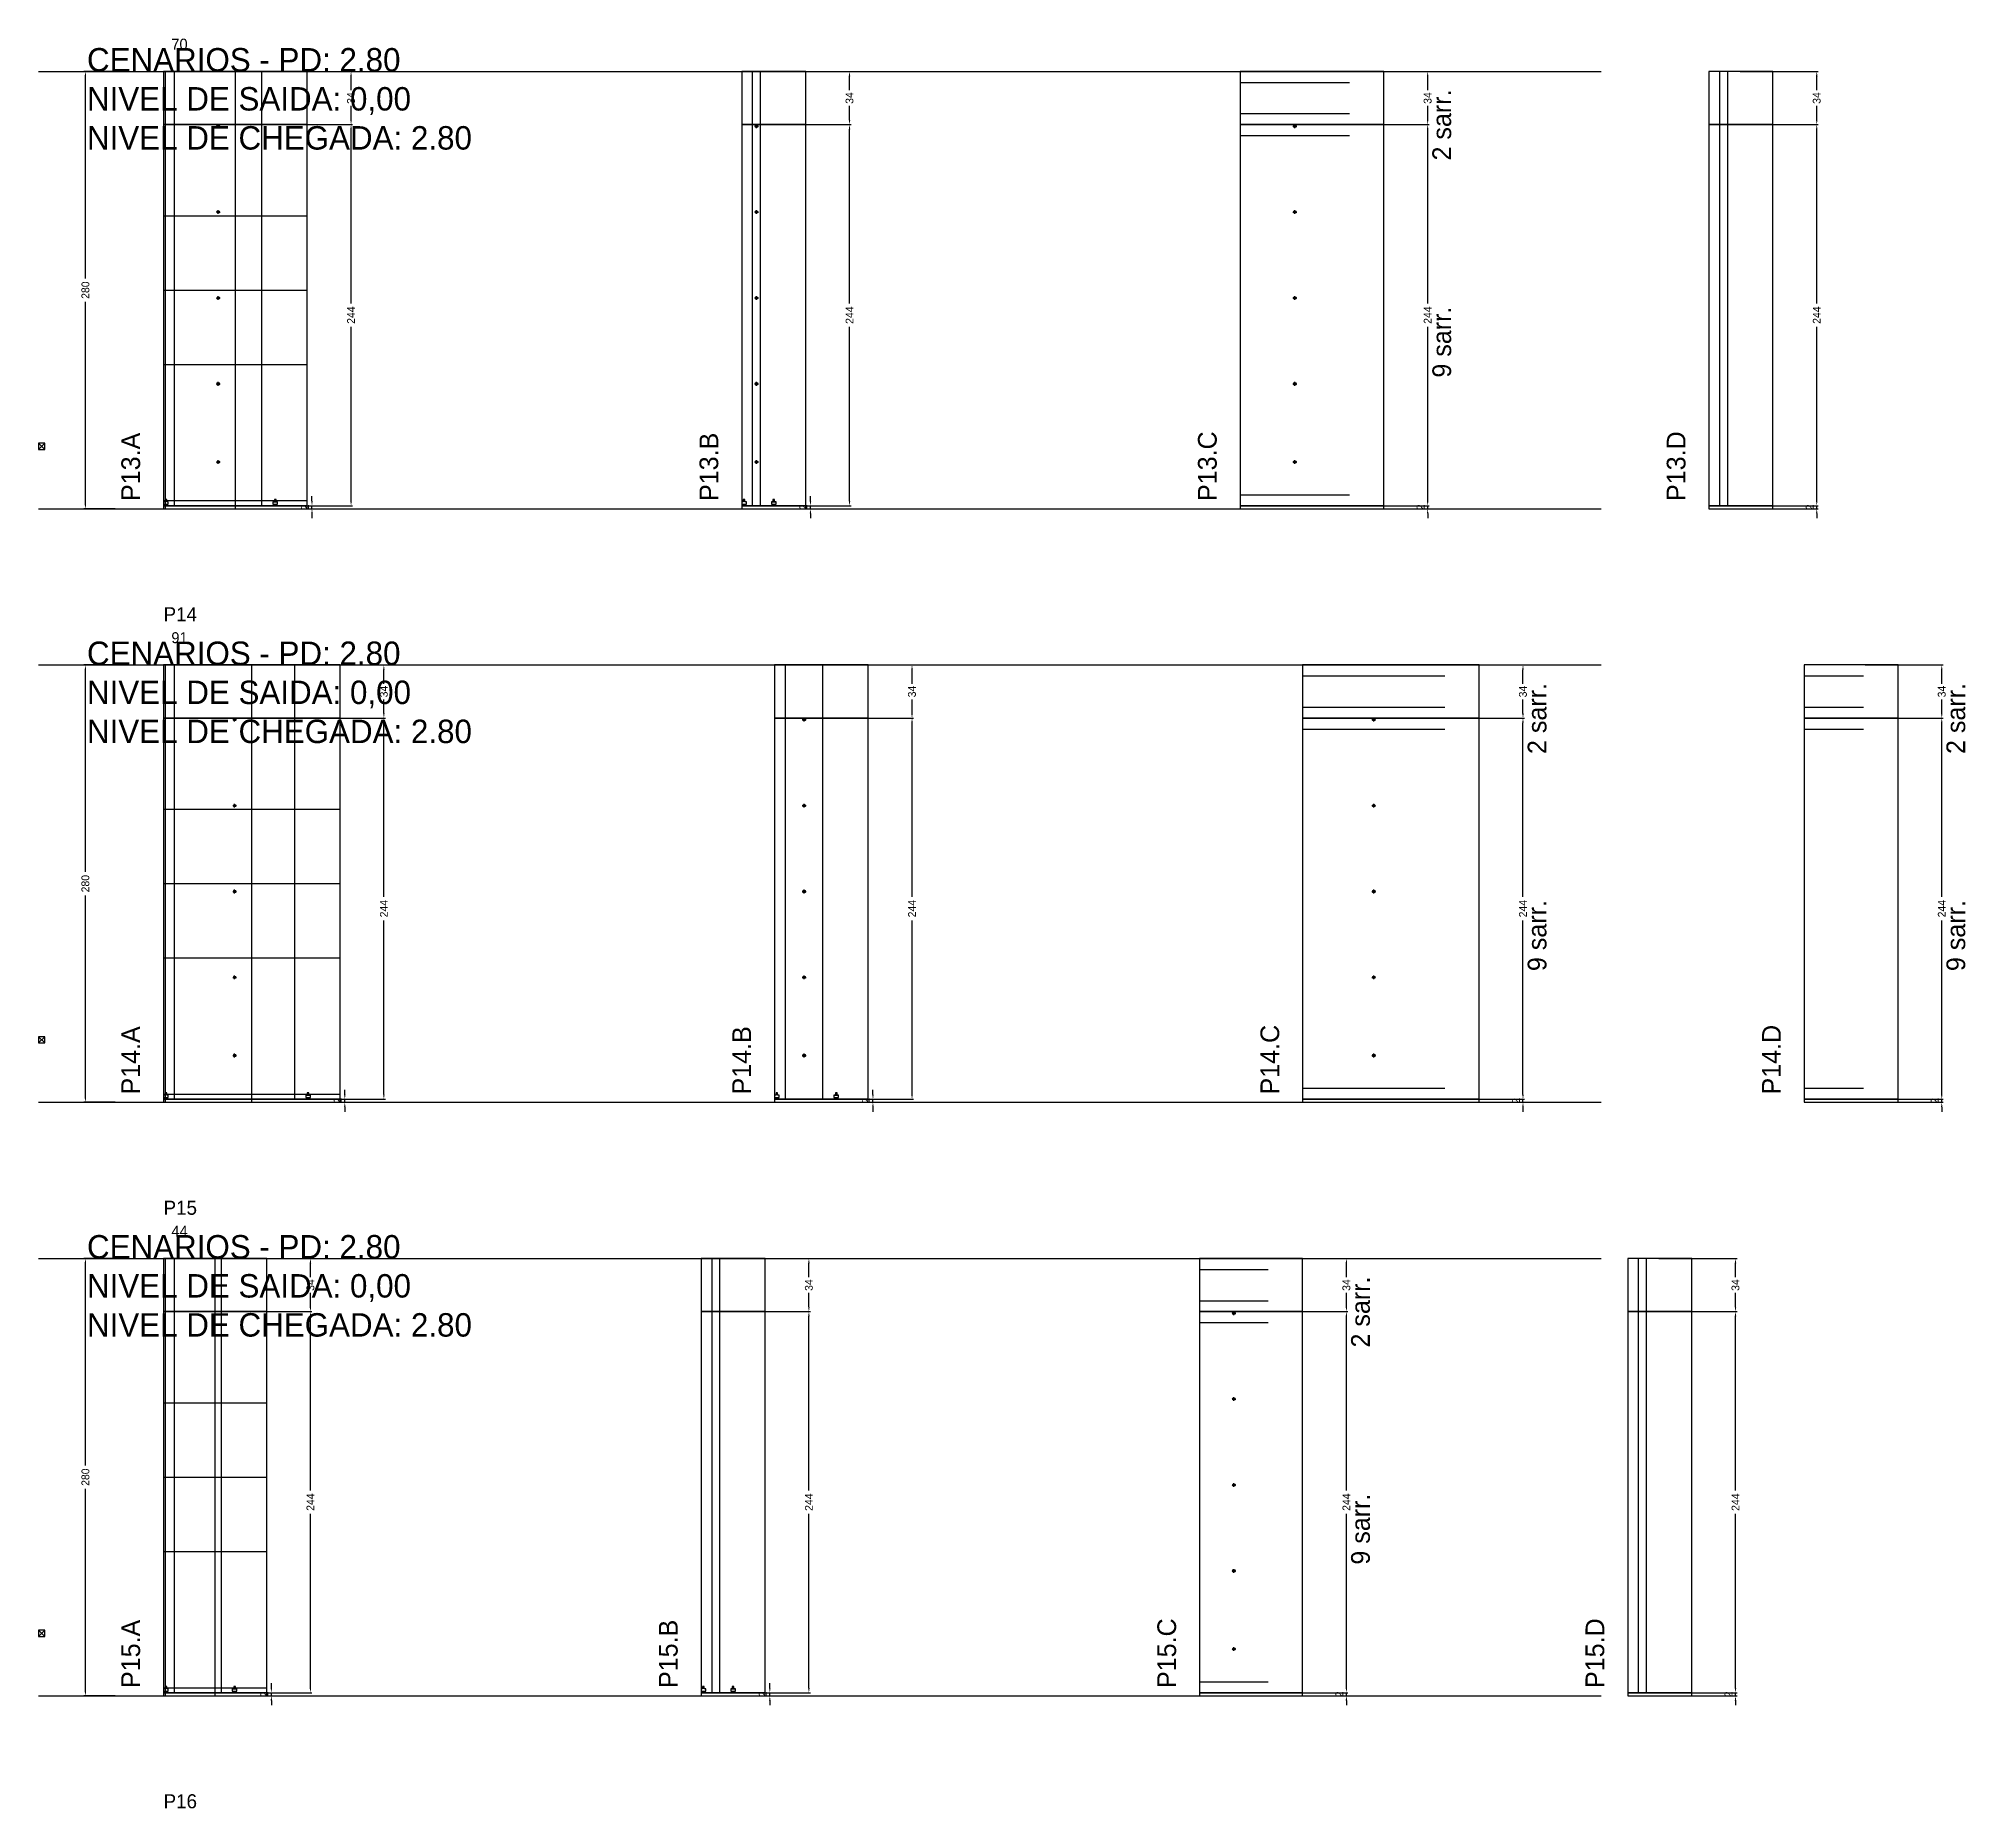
# Model space of a CAD drawing. Header units: centimetres. Extents: x -10500 to 4102, y -9886 to 295.
# Drawn here: x -7000 to -5767, y -5772 to -4639 of the extents above; entities that cross this region are included whole.
import ezdxf

# ---------------------------------------------------------------- set-up
doc = ezdxf.new("R2010")
doc.units = ezdxf.units.CM
doc.linetypes.add('DASHED', pattern=[2, -2])
for name, color, linetype in [('CHAPA', 140, 'Continuous'), ('COTA', 241, 'Continuous'), ('COTAS FURACAO', 16, 'Continuous'), ('Madeira', 30, 'Continuous'), ('MEIO_PONT', 160, 'Continuous'), ('NOMENCLATURA', 7, 'Continuous'), ('Nível', 160, 'Continuous'), ('Painéis', 200, 'Continuous'), ('Perfil Metálico', 150, 'Continuous'), ('SARR_2.2x7', 40, 'Continuous'), ('SARRAFO DE PRESSAO', 200, 'Continuous'), ('texto', 7, 'Continuous'), ('TEXTO_GERAL', 7, 'Continuous')]:
    doc.layers.add(name, color=color, linetype=linetype)
doc.dimstyles.new('PAINEL-NOVA', dxfattribs={"dimtxt": 5, "dimasz": 3, "dimexe": 1, "dimexo": 1, "dimgap": 1, "dimtad": 1, "dimcen": 2.5, "dimazin": 3, "dimtfac": 1, "dimtmove": 0, "dimatfit": 3})

# ---------------------------------------------------------------- blocks, each defined once
blk = doc.blocks.new('_CLOSEDFILLED')
at = {"color": 0, "linetype": 'BYBLOCK'}
blk.add_solid([(-1, 0.16), (0, 0), (-1, -0.16)], dxfattribs=at)
blk = doc.blocks.new('*D313')
for p, q in [((-6951, -4660), (-6971, -4660)), ((-6970, -4792.5), (-6970, -4663)), ((-6970, -4937), (-6970, -4807.5)), ((-6951, -4940), (-6971, -4940))]:
    blk.add_line(p, q)
at = {"layer": 'Defpoints'}
for p in [(-6950, -4660), (-6970, -4940), (-6950, -4940)]:
    blk.add_point(p, dxfattribs=at)
at = {"layer": 'COTA', "xscale": 3, "yscale": 3}
for p, rotation in [((-6970, -4660), 90), ((-6970, -4940), 270)]:
    blk.add_blockref('_CLOSEDFILLED', p, dxfattribs=dict(at, rotation=rotation))
at = {"layer": 'COTA', "insert": (-6970, -4800), "char_height": 5, "attachment_point": 5, "rotation": 90}
blk.add_mtext('280', dxfattribs=at)
blk = doc.blocks.new('MULDURA')
at = {"layer": 'Paineis'}
for p, q in [((0, 0), (4, 4)), ((4, 0), (0, 4))]:
    blk.add_line(p, q, dxfattribs=at)
blk.add_lwpolyline([(0, 0), (4, 0), (4, 4), (0, 4)], close=True, dxfattribs=at)
blk = doc.blocks.new('*D315')
for p, q in [((-6849, -4694), (-6799, -4694)), ((-6800, -4808.5), (-6800, -4697)), ((-6800, -4935), (-6800, -4823.5)), ((-6849, -4938), (-6799, -4938))]:
    blk.add_line(p, q)
at = {"layer": 'Defpoints'}
for p in [(-6850, -4694), (-6850, -4938), (-6800, -4938)]:
    blk.add_point(p, dxfattribs=at)
at = {"layer": 'COTA', "xscale": 3, "yscale": 3}
for p, rotation in [((-6800, -4694), 90), ((-6800, -4938), 270)]:
    blk.add_blockref('_CLOSEDFILLED', p, dxfattribs=dict(at, rotation=rotation))
at = {"layer": 'COTA', "insert": (-6800, -4816), "char_height": 5, "attachment_point": 5, "rotation": 90}
blk.add_mtext('244', dxfattribs=at)
blk = doc.blocks.new('*D316')
for p, q in [((-6849, -4660), (-6799, -4660)), ((-6800, -4672), (-6800, -4663)), ((-6800, -4691), (-6800, -4682)), ((-6849, -4694), (-6799, -4694))]:
    blk.add_line(p, q)
at = {"layer": 'Defpoints'}
for p in [(-6850, -4660), (-6850, -4694), (-6800, -4694)]:
    blk.add_point(p, dxfattribs=at)
at = {"layer": 'COTA', "xscale": 3, "yscale": 3}
for p, rotation in [((-6800, -4660), 90), ((-6800, -4694), 270)]:
    blk.add_blockref('_CLOSEDFILLED', p, dxfattribs=dict(at, rotation=rotation))
at = {"layer": 'COTA', "insert": (-6800, -4677), "char_height": 5, "attachment_point": 5, "rotation": 90}
blk.add_mtext('34', dxfattribs=at)
blk = doc.blocks.new('SLIPTEE')
at = {"layer": 'Paineis'}
blk.add_lwpolyline([(0, 0), (3, 0), (3, 1.5), (2, 1.5), (2, 3), (1, 3), (1, 1.5), (0, 1.5)], close=True, dxfattribs=at)
blk = doc.blocks.new('SLIPTDD')
at = {"layer": 'Paineis'}
blk.add_line((0, 1.5), (3, 1.5), dxfattribs=at)
blk.add_lwpolyline([(0, 0), (3, 0), (3, 1.5), (2, 1.5), (2, 3), (1, 3), (1, 1.5), (0, 1.5)], close=True, dxfattribs=at)
blk = doc.blocks.new('furacao')
at = {"layer": 'COTAS FURACAO'}
for p, q in [((-1.2, 0), (1.2, 0)), ((0, -1.2), (0, 1.2))]:
    blk.add_line(p, q, dxfattribs=at)
blk.add_circle((0, 0), 0.8, dxfattribs=at)
blk = doc.blocks.new('*D318')
for p, q in [((-6530, -4694), (-6480, -4694)), ((-6481, -4808.5), (-6481, -4697)), ((-6481, -4935), (-6481, -4823.5)), ((-6530, -4938), (-6480, -4938))]:
    blk.add_line(p, q)
at = {"layer": 'Defpoints'}
for p in [(-6531, -4694), (-6531, -4938), (-6481, -4938)]:
    blk.add_point(p, dxfattribs=at)
at = {"layer": 'COTA', "xscale": 3, "yscale": 3}
for p, rotation in [((-6481, -4694), 90), ((-6481, -4938), 270)]:
    blk.add_blockref('_CLOSEDFILLED', p, dxfattribs=dict(at, rotation=rotation))
at = {"layer": 'COTA', "insert": (-6481, -4816), "char_height": 5, "attachment_point": 5, "rotation": 90}
blk.add_mtext('244', dxfattribs=at)
blk = doc.blocks.new('*D319')
for p, q in [((-6530, -4660), (-6480, -4660)), ((-6481, -4672), (-6481, -4663)), ((-6481, -4691), (-6481, -4682)), ((-6530, -4694), (-6480, -4694))]:
    blk.add_line(p, q)
at = {"layer": 'Defpoints'}
for p in [(-6531, -4660), (-6531, -4694), (-6481, -4694)]:
    blk.add_point(p, dxfattribs=at)
at = {"layer": 'COTA', "xscale": 3, "yscale": 3}
for p, rotation in [((-6481, -4660), 90), ((-6481, -4694), 270)]:
    blk.add_blockref('_CLOSEDFILLED', p, dxfattribs=dict(at, rotation=rotation))
at = {"layer": 'COTA', "insert": (-6481, -4677), "char_height": 5, "attachment_point": 5, "rotation": 90}
blk.add_mtext('34', dxfattribs=at)
blk = doc.blocks.new('*D321')
for p, q in [((-6160, -4694), (-6110, -4694)), ((-6111, -4808.5), (-6111, -4697)), ((-6111, -4935), (-6111, -4823.5)), ((-6160, -4938), (-6110, -4938))]:
    blk.add_line(p, q)
at = {"layer": 'Defpoints'}
for p in [(-6161, -4694), (-6161, -4938), (-6111, -4938)]:
    blk.add_point(p, dxfattribs=at)
at = {"layer": 'COTA', "xscale": 3, "yscale": 3}
for p, rotation in [((-6111, -4694), 90), ((-6111, -4938), 270)]:
    blk.add_blockref('_CLOSEDFILLED', p, dxfattribs=dict(at, rotation=rotation))
at = {"layer": 'COTA', "insert": (-6111, -4816), "char_height": 5, "attachment_point": 5, "rotation": 90}
blk.add_mtext('244', dxfattribs=at)
blk = doc.blocks.new('*D322')
for p, q in [((-6160, -4660), (-6110, -4660)), ((-6111, -4672), (-6111, -4663)), ((-6111, -4691), (-6111, -4682)), ((-6160, -4694), (-6110, -4694))]:
    blk.add_line(p, q)
at = {"layer": 'Defpoints'}
for p in [(-6161, -4660), (-6161, -4694), (-6111, -4694)]:
    blk.add_point(p, dxfattribs=at)
at = {"layer": 'COTA', "xscale": 3, "yscale": 3}
for p, rotation in [((-6111, -4660), 90), ((-6111, -4694), 270)]:
    blk.add_blockref('_CLOSEDFILLED', p, dxfattribs=dict(at, rotation=rotation))
at = {"layer": 'COTA', "insert": (-6111, -4677), "char_height": 5, "attachment_point": 5, "rotation": 90}
blk.add_mtext('34', dxfattribs=at)
blk = doc.blocks.new('*D324')
for p, q in [((-5911, -4694), (-5861, -4694)), ((-5862, -4808.5), (-5862, -4697)), ((-5862, -4935), (-5862, -4823.5)), ((-5911, -4938), (-5861, -4938))]:
    blk.add_line(p, q)
at = {"layer": 'Defpoints'}
for p in [(-5912, -4694), (-5912, -4938), (-5862, -4938)]:
    blk.add_point(p, dxfattribs=at)
at = {"layer": 'COTA', "xscale": 3, "yscale": 3}
for p, rotation in [((-5862, -4694), 90), ((-5862, -4938), 270)]:
    blk.add_blockref('_CLOSEDFILLED', p, dxfattribs=dict(at, rotation=rotation))
at = {"layer": 'COTA', "insert": (-5862, -4816), "char_height": 5, "attachment_point": 5, "rotation": 90}
blk.add_mtext('244', dxfattribs=at)
blk = doc.blocks.new('*D325')
for p, q in [((-5911, -4660), (-5861, -4660)), ((-5862, -4672), (-5862, -4663)), ((-5862, -4691), (-5862, -4682)), ((-5911, -4694), (-5861, -4694))]:
    blk.add_line(p, q)
at = {"layer": 'Defpoints'}
for p in [(-5912, -4660), (-5912, -4694), (-5862, -4694)]:
    blk.add_point(p, dxfattribs=at)
at = {"layer": 'COTA', "xscale": 3, "yscale": 3}
for p, rotation in [((-5862, -4660), 90), ((-5862, -4694), 270)]:
    blk.add_blockref('_CLOSEDFILLED', p, dxfattribs=dict(at, rotation=rotation))
at = {"layer": 'COTA', "insert": (-5862, -4677), "char_height": 5, "attachment_point": 5, "rotation": 90}
blk.add_mtext('34', dxfattribs=at)
blk = doc.blocks.new('*D339')
for p, q in [((-6951, -5040), (-6971, -5040)), ((-6970, -5172.5), (-6970, -5043)), ((-6970, -5317), (-6970, -5187.5)), ((-6951, -5320), (-6971, -5320))]:
    blk.add_line(p, q)
at = {"layer": 'Defpoints'}
for p in [(-6950, -5040), (-6970, -5320), (-6950, -5320)]:
    blk.add_point(p, dxfattribs=at)
at = {"layer": 'COTA', "xscale": 3, "yscale": 3}
for p, rotation in [((-6970, -5040), 90), ((-6970, -5320), 270)]:
    blk.add_blockref('_CLOSEDFILLED', p, dxfattribs=dict(at, rotation=rotation))
at = {"layer": 'COTA', "insert": (-6970, -5180), "char_height": 5, "attachment_point": 5, "rotation": 90}
blk.add_mtext('280', dxfattribs=at)
blk = doc.blocks.new('*D341')
for p, q in [((-6828, -5074), (-6778, -5074)), ((-6779, -5188.5), (-6779, -5077)), ((-6779, -5315), (-6779, -5203.5)), ((-6828, -5318), (-6778, -5318))]:
    blk.add_line(p, q)
at = {"layer": 'Defpoints'}
for p in [(-6829, -5074), (-6829, -5318), (-6779, -5318)]:
    blk.add_point(p, dxfattribs=at)
at = {"layer": 'COTA', "xscale": 3, "yscale": 3}
for p, rotation in [((-6779, -5074), 90), ((-6779, -5318), 270)]:
    blk.add_blockref('_CLOSEDFILLED', p, dxfattribs=dict(at, rotation=rotation))
at = {"layer": 'COTA', "insert": (-6779, -5196), "char_height": 5, "attachment_point": 5, "rotation": 90}
blk.add_mtext('244', dxfattribs=at)
blk = doc.blocks.new('*D342')
for p, q in [((-6828, -5040), (-6778, -5040)), ((-6779, -5052), (-6779, -5043)), ((-6779, -5071), (-6779, -5062)), ((-6828, -5074), (-6778, -5074))]:
    blk.add_line(p, q)
at = {"layer": 'Defpoints'}
for p in [(-6829, -5040), (-6829, -5074), (-6779, -5074)]:
    blk.add_point(p, dxfattribs=at)
at = {"layer": 'COTA', "xscale": 3, "yscale": 3}
for p, rotation in [((-6779, -5040), 90), ((-6779, -5074), 270)]:
    blk.add_blockref('_CLOSEDFILLED', p, dxfattribs=dict(at, rotation=rotation))
at = {"layer": 'COTA', "insert": (-6779, -5057), "char_height": 5, "attachment_point": 5, "rotation": 90}
blk.add_mtext('34', dxfattribs=at)
blk = doc.blocks.new('*D344')
for p, q in [((-6490, -5074), (-6440, -5074)), ((-6441, -5188.5), (-6441, -5077)), ((-6441, -5315), (-6441, -5203.5)), ((-6490, -5318), (-6440, -5318))]:
    blk.add_line(p, q)
at = {"layer": 'Defpoints'}
for p in [(-6491, -5074), (-6491, -5318), (-6441, -5318)]:
    blk.add_point(p, dxfattribs=at)
at = {"layer": 'COTA', "xscale": 3, "yscale": 3}
for p, rotation in [((-6441, -5074), 90), ((-6441, -5318), 270)]:
    blk.add_blockref('_CLOSEDFILLED', p, dxfattribs=dict(at, rotation=rotation))
at = {"layer": 'COTA', "insert": (-6441, -5196), "char_height": 5, "attachment_point": 5, "rotation": 90}
blk.add_mtext('244', dxfattribs=at)
blk = doc.blocks.new('*D345')
for p, q in [((-6490, -5040), (-6440, -5040)), ((-6441, -5052), (-6441, -5043)), ((-6441, -5071), (-6441, -5062)), ((-6490, -5074), (-6440, -5074))]:
    blk.add_line(p, q)
at = {"layer": 'Defpoints'}
for p in [(-6491, -5040), (-6491, -5074), (-6441, -5074)]:
    blk.add_point(p, dxfattribs=at)
at = {"layer": 'COTA', "xscale": 3, "yscale": 3}
for p, rotation in [((-6441, -5040), 90), ((-6441, -5074), 270)]:
    blk.add_blockref('_CLOSEDFILLED', p, dxfattribs=dict(at, rotation=rotation))
at = {"layer": 'COTA', "insert": (-6441, -5057), "char_height": 5, "attachment_point": 5, "rotation": 90}
blk.add_mtext('34', dxfattribs=at)
blk = doc.blocks.new('*D347')
for p, q in [((-6099, -5074), (-6049, -5074)), ((-6050, -5188.5), (-6050, -5077)), ((-6050, -5315), (-6050, -5203.5)), ((-6099, -5318), (-6049, -5318))]:
    blk.add_line(p, q)
at = {"layer": 'Defpoints'}
for p in [(-6100, -5074), (-6100, -5318), (-6050, -5318)]:
    blk.add_point(p, dxfattribs=at)
at = {"layer": 'COTA', "xscale": 3, "yscale": 3}
for p, rotation in [((-6050, -5074), 90), ((-6050, -5318), 270)]:
    blk.add_blockref('_CLOSEDFILLED', p, dxfattribs=dict(at, rotation=rotation))
at = {"layer": 'COTA', "insert": (-6050, -5196), "char_height": 5, "attachment_point": 5, "rotation": 90}
blk.add_mtext('244', dxfattribs=at)
blk = doc.blocks.new('*D348')
for p, q in [((-6099, -5040), (-6049, -5040)), ((-6050, -5052), (-6050, -5043)), ((-6050, -5071), (-6050, -5062)), ((-6099, -5074), (-6049, -5074))]:
    blk.add_line(p, q)
at = {"layer": 'Defpoints'}
for p in [(-6100, -5040), (-6100, -5074), (-6050, -5074)]:
    blk.add_point(p, dxfattribs=at)
at = {"layer": 'COTA', "xscale": 3, "yscale": 3}
for p, rotation in [((-6050, -5040), 90), ((-6050, -5074), 270)]:
    blk.add_blockref('_CLOSEDFILLED', p, dxfattribs=dict(at, rotation=rotation))
at = {"layer": 'COTA', "insert": (-6050, -5057), "char_height": 5, "attachment_point": 5, "rotation": 90}
blk.add_mtext('34', dxfattribs=at)
blk = doc.blocks.new('*D350')
for p, q in [((-5831, -5074), (-5781, -5074)), ((-5782, -5188.5), (-5782, -5077)), ((-5782, -5315), (-5782, -5203.5)), ((-5831, -5318), (-5781, -5318))]:
    blk.add_line(p, q)
at = {"layer": 'Defpoints'}
for p in [(-5832, -5074), (-5832, -5318), (-5782, -5318)]:
    blk.add_point(p, dxfattribs=at)
at = {"layer": 'COTA', "xscale": 3, "yscale": 3}
for p, rotation in [((-5782, -5074), 90), ((-5782, -5318), 270)]:
    blk.add_blockref('_CLOSEDFILLED', p, dxfattribs=dict(at, rotation=rotation))
at = {"layer": 'COTA', "insert": (-5782, -5196), "char_height": 5, "attachment_point": 5, "rotation": 90}
blk.add_mtext('244', dxfattribs=at)
blk = doc.blocks.new('*D351')
for p, q in [((-5831, -5040), (-5781, -5040)), ((-5782, -5052), (-5782, -5043)), ((-5782, -5071), (-5782, -5062)), ((-5831, -5074), (-5781, -5074))]:
    blk.add_line(p, q)
at = {"layer": 'Defpoints'}
for p in [(-5832, -5040), (-5832, -5074), (-5782, -5074)]:
    blk.add_point(p, dxfattribs=at)
at = {"layer": 'COTA', "xscale": 3, "yscale": 3}
for p, rotation in [((-5782, -5040), 90), ((-5782, -5074), 270)]:
    blk.add_blockref('_CLOSEDFILLED', p, dxfattribs=dict(at, rotation=rotation))
at = {"layer": 'COTA', "insert": (-5782, -5057), "char_height": 5, "attachment_point": 5, "rotation": 90}
blk.add_mtext('34', dxfattribs=at)
blk = doc.blocks.new('*D365')
for p, q in [((-6951, -5420), (-6971, -5420)), ((-6970, -5552.5), (-6970, -5423)), ((-6970, -5697), (-6970, -5567.5)), ((-6951, -5700), (-6971, -5700))]:
    blk.add_line(p, q)
at = {"layer": 'Defpoints'}
for p in [(-6950, -5420), (-6970, -5700), (-6950, -5700)]:
    blk.add_point(p, dxfattribs=at)
at = {"layer": 'COTA', "xscale": 3, "yscale": 3}
for p, rotation in [((-6970, -5420), 90), ((-6970, -5700), 270)]:
    blk.add_blockref('_CLOSEDFILLED', p, dxfattribs=dict(at, rotation=rotation))
at = {"layer": 'COTA', "insert": (-6970, -5560), "char_height": 5, "attachment_point": 5, "rotation": 90}
blk.add_mtext('280', dxfattribs=at)
blk = doc.blocks.new('*D367')
for p, q in [((-6875, -5454), (-6825, -5454)), ((-6826, -5568.5), (-6826, -5457)), ((-6826, -5695), (-6826, -5583.5)), ((-6875, -5698), (-6825, -5698))]:
    blk.add_line(p, q)
at = {"layer": 'Defpoints'}
for p in [(-6876, -5454), (-6876, -5698), (-6826, -5698)]:
    blk.add_point(p, dxfattribs=at)
at = {"layer": 'COTA', "xscale": 3, "yscale": 3}
for p, rotation in [((-6826, -5454), 90), ((-6826, -5698), 270)]:
    blk.add_blockref('_CLOSEDFILLED', p, dxfattribs=dict(at, rotation=rotation))
at = {"layer": 'COTA', "insert": (-6826, -5576), "char_height": 5, "attachment_point": 5, "rotation": 90}
blk.add_mtext('244', dxfattribs=at)
blk = doc.blocks.new('*D368')
for p, q in [((-6875, -5420), (-6825, -5420)), ((-6826, -5432), (-6826, -5423)), ((-6826, -5451), (-6826, -5442)), ((-6875, -5454), (-6825, -5454))]:
    blk.add_line(p, q)
at = {"layer": 'Defpoints'}
for p in [(-6876, -5420), (-6876, -5454), (-6826, -5454)]:
    blk.add_point(p, dxfattribs=at)
at = {"layer": 'COTA', "xscale": 3, "yscale": 3}
for p, rotation in [((-6826, -5420), 90), ((-6826, -5454), 270)]:
    blk.add_blockref('_CLOSEDFILLED', p, dxfattribs=dict(at, rotation=rotation))
at = {"layer": 'COTA', "insert": (-6826, -5437), "char_height": 5, "attachment_point": 5, "rotation": 90}
blk.add_mtext('34', dxfattribs=at)
blk = doc.blocks.new('*D370')
for p, q in [((-6556, -5454), (-6506, -5454)), ((-6507, -5568.5), (-6507, -5457)), ((-6507, -5695), (-6507, -5583.5)), ((-6556, -5698), (-6506, -5698))]:
    blk.add_line(p, q)
at = {"layer": 'Defpoints'}
for p in [(-6557, -5454), (-6557, -5698), (-6507, -5698)]:
    blk.add_point(p, dxfattribs=at)
at = {"layer": 'COTA', "xscale": 3, "yscale": 3}
for p, rotation in [((-6507, -5454), 90), ((-6507, -5698), 270)]:
    blk.add_blockref('_CLOSEDFILLED', p, dxfattribs=dict(at, rotation=rotation))
at = {"layer": 'COTA', "insert": (-6507, -5576), "char_height": 5, "attachment_point": 5, "rotation": 90}
blk.add_mtext('244', dxfattribs=at)
blk = doc.blocks.new('*D371')
for p, q in [((-6556, -5420), (-6506, -5420)), ((-6507, -5432), (-6507, -5423)), ((-6507, -5451), (-6507, -5442)), ((-6556, -5454), (-6506, -5454))]:
    blk.add_line(p, q)
at = {"layer": 'Defpoints'}
for p in [(-6557, -5420), (-6557, -5454), (-6507, -5454)]:
    blk.add_point(p, dxfattribs=at)
at = {"layer": 'COTA', "xscale": 3, "yscale": 3}
for p, rotation in [((-6507, -5420), 90), ((-6507, -5454), 270)]:
    blk.add_blockref('_CLOSEDFILLED', p, dxfattribs=dict(at, rotation=rotation))
at = {"layer": 'COTA', "insert": (-6507, -5437), "char_height": 5, "attachment_point": 5, "rotation": 90}
blk.add_mtext('34', dxfattribs=at)
blk = doc.blocks.new('*D373')
for p, q in [((-6212, -5454), (-6162, -5454)), ((-6163, -5568.5), (-6163, -5457)), ((-6163, -5695), (-6163, -5583.5)), ((-6212, -5698), (-6162, -5698))]:
    blk.add_line(p, q)
at = {"layer": 'Defpoints'}
for p in [(-6213, -5454), (-6213, -5698), (-6163, -5698)]:
    blk.add_point(p, dxfattribs=at)
at = {"layer": 'COTA', "xscale": 3, "yscale": 3}
for p, rotation in [((-6163, -5454), 90), ((-6163, -5698), 270)]:
    blk.add_blockref('_CLOSEDFILLED', p, dxfattribs=dict(at, rotation=rotation))
at = {"layer": 'COTA', "insert": (-6163, -5576), "char_height": 5, "attachment_point": 5, "rotation": 90}
blk.add_mtext('244', dxfattribs=at)
blk = doc.blocks.new('*D374')
for p, q in [((-6212, -5420), (-6162, -5420)), ((-6163, -5432), (-6163, -5423)), ((-6163, -5451), (-6163, -5442)), ((-6212, -5454), (-6162, -5454))]:
    blk.add_line(p, q)
at = {"layer": 'Defpoints'}
for p in [(-6213, -5420), (-6213, -5454), (-6163, -5454)]:
    blk.add_point(p, dxfattribs=at)
at = {"layer": 'COTA', "xscale": 3, "yscale": 3}
for p, rotation in [((-6163, -5420), 90), ((-6163, -5454), 270)]:
    blk.add_blockref('_CLOSEDFILLED', p, dxfattribs=dict(at, rotation=rotation))
at = {"layer": 'COTA', "insert": (-6163, -5437), "char_height": 5, "attachment_point": 5, "rotation": 90}
blk.add_mtext('34', dxfattribs=at)
blk = doc.blocks.new('*D376')
for p, q in [((-5963, -5454), (-5913, -5454)), ((-5914, -5568.5), (-5914, -5457)), ((-5914, -5695), (-5914, -5583.5)), ((-5963, -5698), (-5913, -5698))]:
    blk.add_line(p, q)
at = {"layer": 'Defpoints'}
for p in [(-5964, -5454), (-5964, -5698), (-5914, -5698)]:
    blk.add_point(p, dxfattribs=at)
at = {"layer": 'COTA', "xscale": 3, "yscale": 3}
for p, rotation in [((-5914, -5454), 90), ((-5914, -5698), 270)]:
    blk.add_blockref('_CLOSEDFILLED', p, dxfattribs=dict(at, rotation=rotation))
at = {"layer": 'COTA', "insert": (-5914, -5576), "char_height": 5, "attachment_point": 5, "rotation": 90}
blk.add_mtext('244', dxfattribs=at)
blk = doc.blocks.new('*D377')
for p, q in [((-5963, -5420), (-5913, -5420)), ((-5914, -5432), (-5914, -5423)), ((-5914, -5451), (-5914, -5442)), ((-5963, -5454), (-5913, -5454))]:
    blk.add_line(p, q)
at = {"layer": 'Defpoints'}
for p in [(-5964, -5420), (-5964, -5454), (-5914, -5454)]:
    blk.add_point(p, dxfattribs=at)
at = {"layer": 'COTA', "xscale": 3, "yscale": 3}
for p, rotation in [((-5914, -5420), 90), ((-5914, -5454), 270)]:
    blk.add_blockref('_CLOSEDFILLED', p, dxfattribs=dict(at, rotation=rotation))
at = {"layer": 'COTA', "insert": (-5914, -5437), "char_height": 5, "attachment_point": 5, "rotation": 90}
blk.add_mtext('34', dxfattribs=at)

msp = doc.modelspace()

# ---------------------------------------------------------------- linework, layer by layer
at = {"layer": 'CHAPA'}
for points in [[(-6920, -4940), (-6918.8, -4940), (-6918.8, -4660), (-6920, -4660)], [(-6920, -5320), (-6918.8, -5320), (-6918.8, -5040), (-6920, -5040)], [(-6920, -5700), (-6918.8, -5700), (-6918.8, -5420), (-6920, -5420)]]:
    msp.add_lwpolyline(points, close=True, dxfattribs=at)
at = {"layer": 'Madeira'}
for points in [[(-6920, -4752.4), (-6828, -4752.4)], [(-6920, -4847.6), (-6828, -4847.6)], [(-6920, -5132.4), (-6807, -5132.4)], [(-6920, -5227.6), (-6807, -5227.6)], [(-6920, -5512.4), (-6854, -5512.4)], [(-6920, -5607.6), (-6854, -5607.6)]]:
    msp.add_lwpolyline(points, dxfattribs=at)
at = {"layer": 'MEIO_PONT'}
for points in [[(-6920, -4800), (-6828, -4800)], [(-6920, -5180), (-6807, -5180)], [(-6920, -5560), (-6854, -5560)]]:
    msp.add_lwpolyline(points, dxfattribs=at)
at = {"layer": 'Nível', "linetype": 'DASHED'}
for points in [[(-7000, -4660), (-6000, -4660)], [(-7000, -4940), (-6000, -4940)], [(-7000, -5040), (-6000, -5040)], [(-7000, -5320), (-6000, -5320)], [(-7000, -5420), (-6000, -5420)], [(-7000, -5700), (-6000, -5700)]]:
    msp.add_lwpolyline(points, dxfattribs=at)
at = {"layer": 'Painéis'}
for points in [[(-6920, -4694), (-6828, -4694), (-6828, -4660), (-6920, -4660)], [(-6920, -4940), (-6828, -4940), (-6828, -4660), (-6920, -4660)], [(-6550, -4694), (-6509, -4694), (-6509, -4660), (-6550, -4660)], [(-6231, -4694), (-6139, -4694), (-6139, -4660), (-6231, -4660)], [(-5931, -4694), (-5890, -4694), (-5890, -4660), (-5931, -4660)], [(-6920, -4938), (-6828, -4938), (-6828, -4694), (-6920, -4694)], [(-6550, -4938), (-6509, -4938), (-6509, -4694), (-6550, -4694)], [(-6231, -4938), (-6139, -4938), (-6139, -4694), (-6231, -4694)], [(-5931, -4938), (-5890, -4938), (-5890, -4694), (-5931, -4694)], [(-6920, -4940), (-6828, -4940), (-6828, -4938), (-6920, -4938)], [(-6550, -4940), (-6509, -4940), (-6509, -4938), (-6550, -4938)], [(-6231, -4940), (-6139, -4940), (-6139, -4938), (-6231, -4938)], [(-5931, -4940), (-5890, -4940), (-5890, -4938), (-5931, -4938)], [(-6920, -5074), (-6807, -5074), (-6807, -5040), (-6920, -5040)], [(-6920, -5320), (-6807, -5320), (-6807, -5040), (-6920, -5040)], [(-6529, -5074), (-6469, -5074), (-6469, -5040), (-6529, -5040)], [(-6191, -5074), (-6078, -5074), (-6078, -5040), (-6191, -5040)], [(-5870, -5074), (-5810, -5074), (-5810, -5040), (-5870, -5040)], [(-6920, -5318), (-6807, -5318), (-6807, -5074), (-6920, -5074)], [(-6529, -5318), (-6469, -5318), (-6469, -5074), (-6529, -5074)], [(-6191, -5318), (-6078, -5318), (-6078, -5074), (-6191, -5074)], [(-5870, -5318), (-5810, -5318), (-5810, -5074), (-5870, -5074)], [(-6920, -5320), (-6807, -5320), (-6807, -5318), (-6920, -5318)], [(-6529, -5320), (-6469, -5320), (-6469, -5318), (-6529, -5318)], [(-6191, -5320), (-6078, -5320), (-6078, -5318), (-6191, -5318)], [(-5870, -5320), (-5810, -5320), (-5810, -5318), (-5870, -5318)], [(-6920, -5454), (-6854, -5454), (-6854, -5420), (-6920, -5420)], [(-6920, -5700), (-6854, -5700), (-6854, -5420), (-6920, -5420)], [(-6576, -5454), (-6535, -5454), (-6535, -5420), (-6576, -5420)], [(-6257, -5454), (-6191, -5454), (-6191, -5420), (-6257, -5420)], [(-5983, -5454), (-5942, -5454), (-5942, -5420), (-5983, -5420)], [(-6920, -5698), (-6854, -5698), (-6854, -5454), (-6920, -5454)], [(-6576, -5698), (-6535, -5698), (-6535, -5454), (-6576, -5454)], [(-6257, -5698), (-6191, -5698), (-6191, -5454), (-6257, -5454)], [(-5983, -5698), (-5942, -5698), (-5942, -5454), (-5983, -5454)], [(-6920, -5700), (-6854, -5700), (-6854, -5698), (-6920, -5698)], [(-6576, -5700), (-6535, -5700), (-6535, -5698), (-6576, -5698)], [(-6257, -5700), (-6191, -5700), (-6191, -5698), (-6257, -5698)], [(-5983, -5700), (-5942, -5700), (-5942, -5698), (-5983, -5698)]]:
    msp.add_lwpolyline(points, close=True, dxfattribs=at)
at = {"layer": 'Perfil Metálico'}
for p, q in [((-6874, -4940), (-6874, -4660)), ((-6863.5, -5320), (-6863.5, -5040)), ((-6887, -5700), (-6887, -5420))]:
    msp.add_line(p, q, dxfattribs=at)
at = {"layer": 'SARR_2.2x7'}
for points in [[(-6913, -4694), (-6913, -4660)], [(-6857, -4694), (-6857, -4660)], [(-6543, -4694), (-6543, -4660)], [(-6538, -4694), (-6538, -4660)], [(-5924, -4694), (-5924, -4660)], [(-5919, -4694), (-5919, -4660)], [(-6231, -4667), (-6161, -4667)], [(-6231, -4687), (-6161, -4687)], [(-6231, -4701), (-6161, -4701)], [(-6231, -4931), (-6161, -4931)], [(-6913, -5074), (-6913, -5040)], [(-6836, -5074), (-6836, -5040)], [(-6522, -5074), (-6522, -5040)], [(-6498, -5074), (-6498, -5040)], [(-6191, -5047), (-6100, -5047)], [(-5870, -5047), (-5832, -5047)], [(-6191, -5067), (-6100, -5067)], [(-5870, -5067), (-5832, -5067)], [(-6191, -5081), (-6100, -5081)], [(-5870, -5081), (-5832, -5081)], [(-6191, -5311), (-6100, -5311)], [(-5870, -5311), (-5832, -5311)], [(-6913, -5454), (-6913, -5420)], [(-6883, -5454), (-6883, -5420)], [(-6569, -5454), (-6569, -5420)], [(-6564, -5454), (-6564, -5420)], [(-5976, -5454), (-5976, -5420)], [(-5971, -5454), (-5971, -5420)], [(-6257, -5427), (-6213, -5427)], [(-6257, -5447), (-6213, -5447)], [(-6257, -5461), (-6213, -5461)], [(-6257, -5691), (-6213, -5691)]]:
    msp.add_lwpolyline(points, dxfattribs=at)
at = {"layer": 'SARR_2.2x7', "linetype": 'DASHED'}
for points in [[(-6913, -4938), (-6913, -4694)], [(-6857, -4938), (-6857, -4694)], [(-6543, -4938), (-6543, -4694)], [(-6538, -4938), (-6538, -4694)], [(-5924, -4938), (-5924, -4694)], [(-5919, -4938), (-5919, -4694)], [(-6913, -5318), (-6913, -5074)], [(-6836, -5318), (-6836, -5074)], [(-6522, -5318), (-6522, -5074)], [(-6498, -5318), (-6498, -5074)], [(-6913, -5698), (-6913, -5454)], [(-6883, -5698), (-6883, -5454)], [(-6569, -5698), (-6569, -5454)], [(-6564, -5698), (-6564, -5454)], [(-5976, -5698), (-5976, -5454)], [(-5971, -5698), (-5971, -5454)]]:
    msp.add_lwpolyline(points, dxfattribs=at)
at = {"layer": 'SARRAFO DE PRESSAO'}
for points in [[(-6920, -4940), (-6828, -4940), (-6828, -4935), (-6920, -4935)], [(-6920, -5320), (-6807, -5320), (-6807, -5315), (-6920, -5315)], [(-6920, -5700), (-6854, -5700), (-6854, -5695), (-6920, -5695)]]:
    msp.add_lwpolyline(points, close=True, dxfattribs=at)

# ---------------------------------------------------------------- block references
at = {"layer": 'COTA'}
for name, p in [('furacao', (-6885, -4695)), ('furacao', (-6540.5, -4695)), ('furacao', (-6196, -4695)), ('furacao', (-6885, -4750)), ('furacao', (-6540.5, -4750)), ('furacao', (-6196, -4750)), ('furacao', (-6885, -4805)), ('furacao', (-6540.5, -4805)), ('furacao', (-6196, -4805)), ('furacao', (-6885, -4860)), ('furacao', (-6540.5, -4860)), ('furacao', (-6196, -4860)), ('MULDURA', (-7000, -4902)), ('furacao', (-6885, -4910)), ('furacao', (-6540.5, -4910)), ('furacao', (-6196, -4910)), ('SLIPTEE', (-6920, -4937)), ('SLIPTDD', (-6850, -4937)), ('SLIPTEE', (-6550, -4937)), ('SLIPTDD', (-6531, -4937)), ('furacao', (-6874.5, -5075)), ('furacao', (-6510, -5075)), ('furacao', (-6145.5, -5075)), ('furacao', (-6874.5, -5130)), ('furacao', (-6510, -5130)), ('furacao', (-6145.5, -5130)), ('furacao', (-6874.5, -5185)), ('furacao', (-6510, -5185)), ('furacao', (-6145.5, -5185)), ('furacao', (-6874.5, -5240)), ('furacao', (-6510, -5240)), ('furacao', (-6145.5, -5240)), ('MULDURA', (-7000, -5282)), ('furacao', (-6874.5, -5290)), ('furacao', (-6510, -5290)), ('furacao', (-6145.5, -5290)), ('SLIPTEE', (-6920, -5317)), ('SLIPTDD', (-6829, -5317)), ('SLIPTEE', (-6529, -5317)), ('SLIPTDD', (-6491, -5317)), ('furacao', (-6235, -5455)), ('furacao', (-6235, -5510)), ('furacao', (-6235, -5565)), ('furacao', (-6235, -5620)), ('MULDURA', (-7000, -5662)), ('furacao', (-6235, -5670)), ('SLIPTEE', (-6920, -5697)), ('SLIPTDD', (-6876, -5697)), ('SLIPTEE', (-6576, -5697)), ('SLIPTDD', (-6557, -5697))]:
    msp.add_blockref(name, p, dxfattribs=at)

# ---------------------------------------------------------------- texts
at = {"layer": 'NOMENCLATURA'}
for s, p in [('CENARIOS - PD: 2.80', (-6969, -4660)), ('NIVEL DE SAIDA: 0,00', (-6969, -4685)), ('NIVEL DE CHEGADA: 2.80', (-6969, -4710)), ('CENARIOS - PD: 2.80', (-6969, -5040)), ('NIVEL DE SAIDA: 0,00', (-6969, -5065)), ('NIVEL DE CHEGADA: 2.80', (-6969, -5090)), ('CENARIOS - PD: 2.80', (-6969, -5420)), ('NIVEL DE SAIDA: 0,00', (-6969, -5445)), ('NIVEL DE CHEGADA: 2.80', (-6969, -5470))]:
    msp.add_text(s, height=15, dxfattribs=at).set_placement(p)
for s, p in [('2 sarr.', (-6096, -4717)), ('9 sarr.', (-6096, -4856)), ('P13.A', (-6935, -4935)), ('P13.B', (-6565, -4935)), ('P13.C', (-6246, -4935)), ('P13.D', (-5946, -4935)), ('2 sarr.', (-6035, -5097)), ('2 sarr.', (-5767, -5097)), ('9 sarr.', (-6035, -5236)), ('9 sarr.', (-5767, -5236)), ('P14.A', (-6935, -5315)), ('P14.B', (-6544, -5315)), ('P14.C', (-6206, -5315)), ('P14.D', (-5885, -5315)), ('2 sarr.', (-6148, -5477)), ('9 sarr.', (-6148, -5616)), ('P15.A', (-6935, -5695)), ('P15.B', (-6591, -5695)), ('P15.C', (-6272, -5695)), ('P15.D', (-5998, -5695))]:
    msp.add_text(s, height=12, rotation=90, dxfattribs=at).set_placement(p)
at = {"layer": 'texto'}
for s, p in [('70', (-6915, -4646)), ('91', (-6915, -5026)), ('44', (-6915, -5406))]:
    msp.add_text(s, height=7, dxfattribs=at).set_placement(p)
at = {"layer": 'TEXTO_GERAL'}
for s, p in [('P14', (-6920, -5012)), ('P15', (-6920, -5392)), ('P16', (-6920, -5772))]:
    msp.add_text(s, height=9, dxfattribs=at).set_placement(p)

# ---------------------------------------------------------------- dimensions: what is measured, and where the dimension line sits
at = {"layer": 'COTA'}
for base, p1, p2, picture, middle in [((-6970, -4940), (-6950, -4940), (-6950, -4660), '*D313', (-6970, -4800)), ((-6800, -4694), (-6850, -4694), (-6850, -4660), '*D316', (-6800, -4677)), ((-6481, -4694), (-6531, -4694), (-6531, -4660), '*D319', (-6481, -4677)), ((-6111, -4694), (-6161, -4694), (-6161, -4660), '*D322', (-6111, -4677)), ((-5862, -4694), (-5912, -4694), (-5912, -4660), '*D325', (-5862, -4677)), ((-6800, -4938), (-6850, -4938), (-6850, -4694), '*D315', (-6800, -4816)), ((-6481, -4938), (-6531, -4938), (-6531, -4694), '*D318', (-6481, -4816)), ((-6111, -4938), (-6161, -4938), (-6161, -4694), '*D321', (-6111, -4816)), ((-5862, -4938), (-5912, -4938), (-5912, -4694), '*D324', (-5862, -4816)), ((-6970, -5320), (-6950, -5320), (-6950, -5040), '*D339', (-6970, -5180)), ((-6779, -5074), (-6829, -5074), (-6829, -5040), '*D342', (-6779, -5057)), ((-6441, -5074), (-6491, -5074), (-6491, -5040), '*D345', (-6441, -5057)), ((-6050, -5074), (-6100, -5074), (-6100, -5040), '*D348', (-6050, -5057)), ((-5782, -5074), (-5832, -5074), (-5832, -5040), '*D351', (-5782, -5057)), ((-6779, -5318), (-6829, -5318), (-6829, -5074), '*D341', (-6779, -5196)), ((-6441, -5318), (-6491, -5318), (-6491, -5074), '*D344', (-6441, -5196)), ((-6050, -5318), (-6100, -5318), (-6100, -5074), '*D347', (-6050, -5196)), ((-5782, -5318), (-5832, -5318), (-5832, -5074), '*D350', (-5782, -5196)), ((-6970, -5700), (-6950, -5700), (-6950, -5420), '*D365', (-6970, -5560)), ((-6826, -5454), (-6876, -5454), (-6876, -5420), '*D368', (-6826, -5437)), ((-6507, -5454), (-6557, -5454), (-6557, -5420), '*D371', (-6507, -5437)), ((-6163, -5454), (-6213, -5454), (-6213, -5420), '*D374', (-6163, -5437)), ((-5914, -5454), (-5964, -5454), (-5964, -5420), '*D377', (-5914, -5437)), ((-6826, -5698), (-6876, -5698), (-6876, -5454), '*D367', (-6826, -5576)), ((-6507, -5698), (-6557, -5698), (-6557, -5454), '*D370', (-6507, -5576)), ((-6163, -5698), (-6213, -5698), (-6213, -5454), '*D373', (-6163, -5576)), ((-5914, -5698), (-5964, -5698), (-5964, -5454), '*D376', (-5914, -5576))]:
    dim = msp.add_linear_dim(base=base, p1=p1, p2=p2, angle=90, dimstyle='PAINEL-NOVA', dxfattribs=at)
    dim.commit()
    dim.dimension.update_dxf_attribs({"geometry": picture, "text_midpoint": middle})
for base, p1, p2 in [((-6825, -4940), (-6850, -4940), (-6850, -4938)), ((-6506, -4940), (-6531, -4940), (-6531, -4938)), ((-6111, -4940), (-6161, -4940), (-6161, -4938)), ((-5862, -4940), (-5912, -4940), (-5912, -4938)), ((-6804, -5320), (-6829, -5320), (-6829, -5318)), ((-6466, -5320), (-6491, -5320), (-6491, -5318)), ((-6050, -5320), (-6100, -5320), (-6100, -5318)), ((-5782, -5320), (-5832, -5320), (-5832, -5318)), ((-6851, -5700), (-6876, -5700), (-6876, -5698)), ((-6532, -5700), (-6557, -5700), (-6557, -5698)), ((-6163, -5700), (-6213, -5700), (-6213, -5698)), ((-5914, -5700), (-5964, -5700), (-5964, -5698))]:
    msp.add_linear_dim(base=base, p1=p1, p2=p2, angle=90, dimstyle='PAINEL-NOVA', dxfattribs=at).render()

doc.saveas('drawing.dxf')
